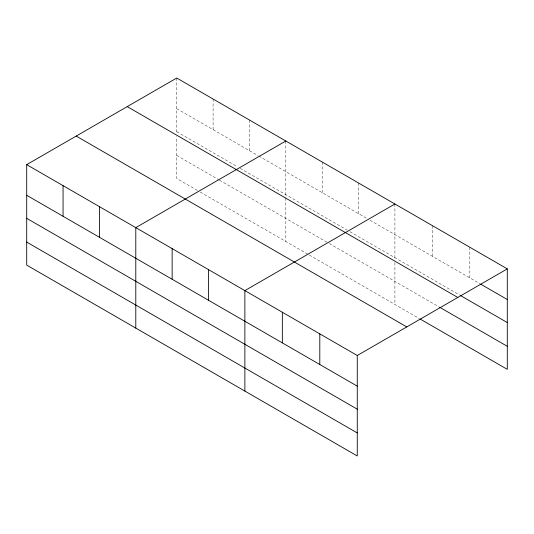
<?xml version="1.0" encoding="UTF-8"?>
<svg xmlns="http://www.w3.org/2000/svg" width="534" height="534" viewBox="0 0 534 534"><rect width="100%" height="100%" fill="white"/><g stroke="black" fill="none" stroke-linecap="round" stroke-linejoin="round"><path stroke-width="0.4" stroke-dasharray="2.67 2" d="M176.734 108.669L258.015 155.601M258.73 156.008L367.098 218.58M369.955 220.228L479.919 283.714M176.734 131.711L237.336 166.701M240.193 168.35L347.14 230.094M349.99 231.743L459.747 295.108M176.734 155.454L218.8 179.744M219.514 180.152L328.604 243.137M329.311 243.544L438.855 306.79M197.413 190.438L176.734 178.496L176.734 136.624M200.263 192.08L308.639 254.651M309.353 255.065L419.404 318.598M469.833 247.249L469.833 277.894M432.373 225.622L432.373 256.26M394.906 203.995L394.906 259.31M394.906 262.588L394.906 304.46M358.548 182.995L358.548 213.64M322.182 162.002L322.182 192.647M285.823 141.009L285.823 197.153M285.823 197.967L285.823 241.475M249.458 120.017L249.458 150.661M213.099 99.024L213.099 129.662M176.734 78.031L176.734 133.353"/><path stroke-width="0.8" d="M26.7 164.652L357.266 355.504L357.266 455.969L26.7 265.118L26.7 164.652L176.734 78.031L507.3 268.882L507.3 369.348L420.124 319.018M285.823 141.009L135.79 227.631L135.79 328.103M394.906 203.995L244.872 290.616L244.872 391.082M357.266 355.504L507.3 268.882M480.64 284.128L507.3 299.521M460.468 295.529L507.3 322.563M127.225 106.613L457.792 297.465M439.575 307.204L507.3 346.306M76.208 136.07L406.774 326.915M26.7 195.29L357.266 386.142M26.7 218.333L357.266 409.184M26.7 242.076L357.266 432.927M319.799 333.87L319.799 364.515M282.339 312.243L282.339 342.881M208.514 269.623L208.514 300.262M172.148 248.624L172.148 279.269M99.424 206.638L99.424 237.283M63.065 185.645L63.065 216.29"/></g></svg>
